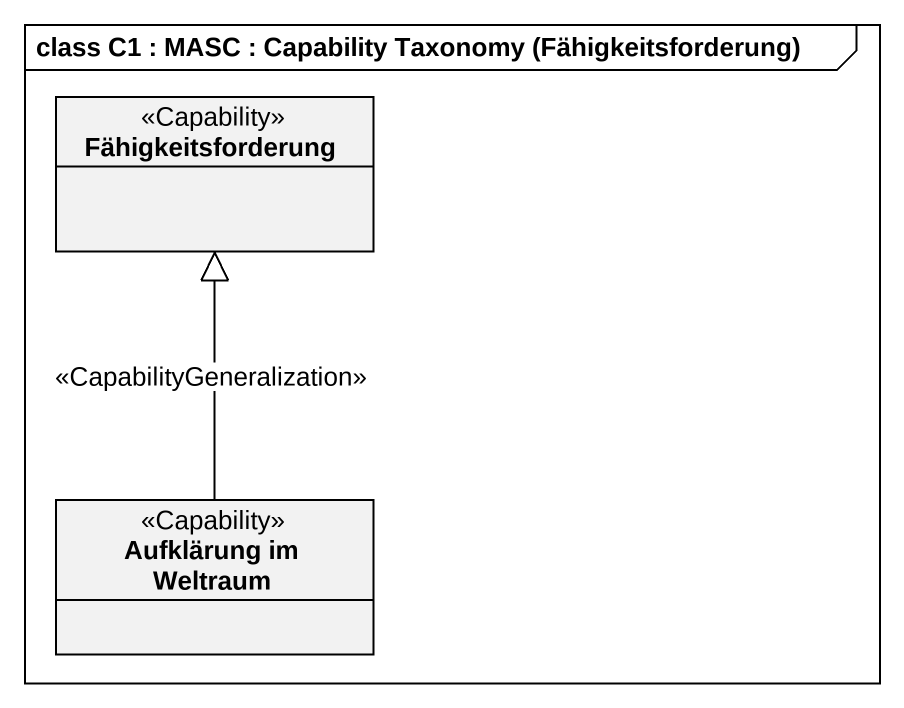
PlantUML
@startuml
mainframe class C1 : MASC : Capability Taxonomy (Fähigkeitsforderung)
hide circle
hide empty members
class Fähigkeitsforderung <<Capability>>
class "Aufklärung im Weltraum" as Aufklärung_im_Weltraum <<Capability>>
Aufklärung_im_Weltraum -up-|> Fähigkeitsforderung : <<CapabilityGeneralization>>
@enduml
